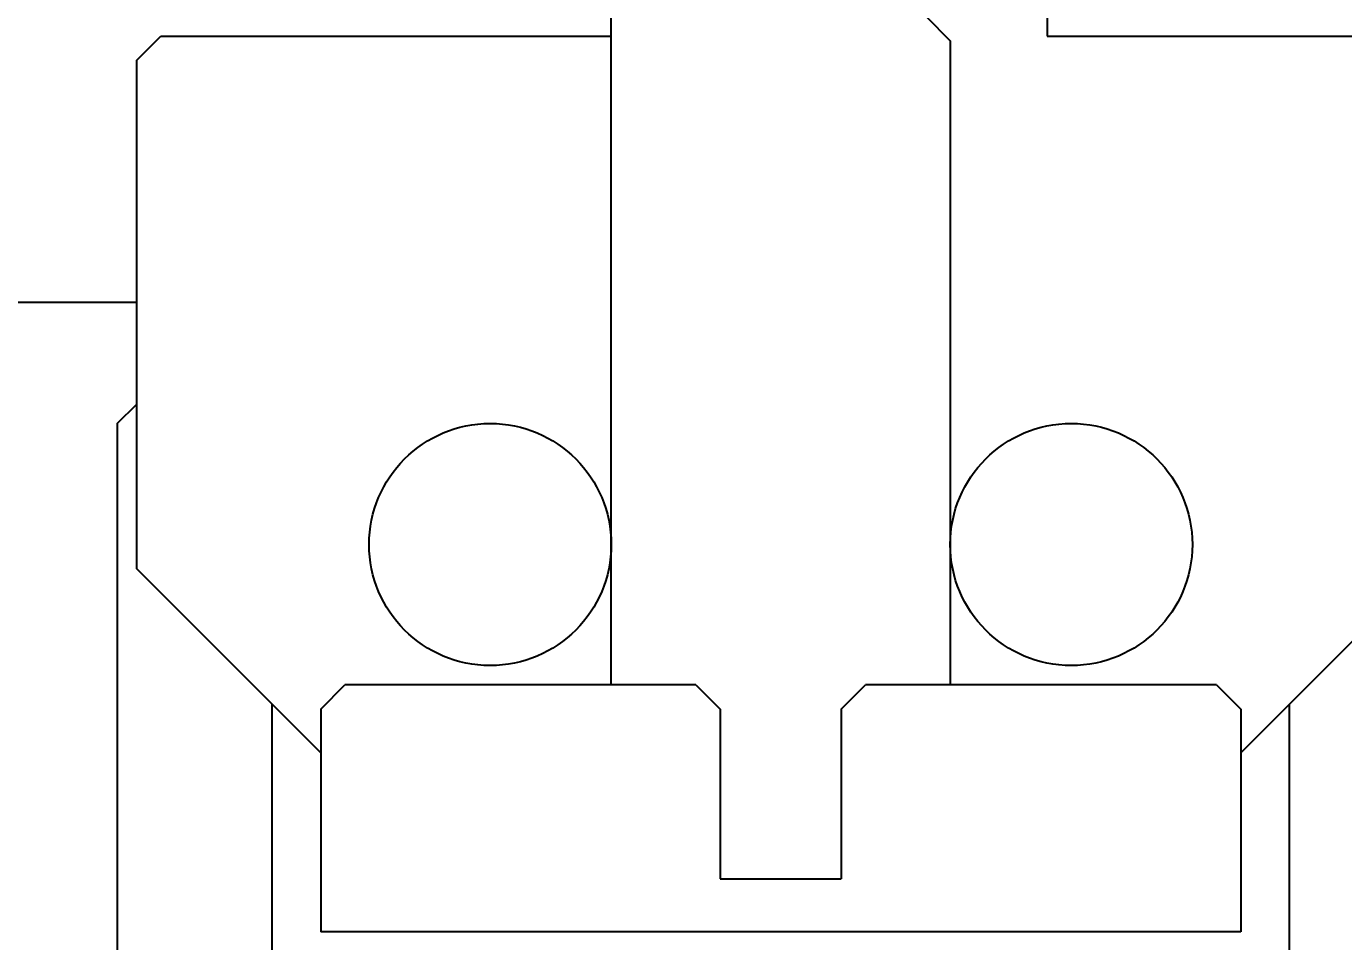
# Model space of a CAD drawing. Header units: millimetres. Extents: x 3615 to 23385, y 1892 to 17185.
# Drawn here: x 15049.2 to 15321.2, y 14927.3 to 15116.3 of the extents above; entities that cross this region are included whole.
import ezdxf

# ---------------------------------------------------------------- set-up
doc = ezdxf.new("R2010")
doc.units = ezdxf.units.MM
doc.header["$MEASUREMENT"] = 0
doc.layers.add('CONT_35', color=2, linetype='Continuous')
doc.layers.add('DIM_35', color=7, linetype='Continuous')
doc.styles.add('ARIAL-N', font='ARIALN.TTF')
doc.dimstyles.new('KONE_30', dxfattribs={"dimscale": 30, "dimtxt": 3.5, "dimasz": 2.5, "dimexe": 1, "dimexo": 1, "dimgap": 1.5, "dimtad": 1, "dimdec": 0, "dimzin": 0, "dimdsep": 46, "dimtxsty": 'ARIAL-N', "dimcen": 0, "dimclrd": 256, "dimclre": 256, "dimclrt": 256, "dimadec": 1, "dimazin": 3, "dimtfac": 1, "dimtdec": 0, "dimtmove": 0, "dimatfit": 0, "dimfxl": 1, "dimtfill": 1, "dimtolj": 1, "dimtzin": 0, "dimarcsym": 0})

# ---------------------------------------------------------------- blocks, each defined once
blk = doc.blocks.new('M004650412_PL1_Shaft_OSGPositionSectionView')
at = {"layer": 'CONT_35'}
for p, q in [((311, 5790), (311, 5740)), ((221, 5606), (221, 5769)), ((286, 5744), (291, 5739)), ((123, 5735), (128, 5740)), ((128, 5740), (221, 5740)), ((311, 5740), (384, 5740)), ((291, 5739), (291, 5606)), ((123, 5630), (123, 5735)), ((123, 5685), (-35.5, 5685)), ((119, 5660), (123, 5664)), ((119, 5660), (119, 5355)), ((161, 5592), (123, 5630)), ((389, 5630), (351, 5592)), ((161, 5601), (166, 5606)), ((238.5, 5606), (166, 5606)), ((238.5, 5606), (243.5, 5601)), ((268.5, 5601), (273.5, 5606)), ((346, 5606), (273.5, 5606)), ((346, 5606), (351, 5601)), ((151, 5409), (151, 5602)), ((361, 5602), (361, 5409)), ((161, 5601), (161, 5555)), ((243.5, 5601), (243.5, 5566)), ((268.5, 5601), (268.5, 5566)), ((351, 5601), (351, 5555)), ((243.5, 5566), (268.5, 5566)), ((351, 5555), (161, 5555))]:
    blk.add_line(p, q, dxfattribs=at)
for centre in [(196, 5635), (316, 5635)]:
    blk.add_circle(centre, 25, dxfattribs=at)
blk = doc.blocks.new('*D100')
at = {"layer": 'Defpoints', "color": 0, "transparency": 16777216}
for p in [(14948.99, 15569.28), (16188.99, 11249.28), (16588.99, 11249.28)]:
    blk.add_point(p, dxfattribs=at)
at = {"layer": 'DIM_35', "lineweight": -2, "transparency": 16777216}
for p, q in [((14978.99, 15569.28), (16618.99, 15569.28)), ((16588.99, 15494.28), (16588.99, 11324.28)), ((16218.99, 11249.28), (16618.99, 11249.28))]:
    blk.add_line(p, q, dxfattribs=at)
at = {"layer": 'DIM_35', "transparency": 16777216}
for points in [[(16576.49, 15494.28), (16601.49, 15494.28), (16588.99, 15569.28)], [(16576.49, 11324.28), (16601.49, 11324.28), (16588.99, 11249.28)]]:
    blk.add_solid(points, dxfattribs=at)
at = {"layer": 'DIM_35', "transparency": 16777216, "insert": (16490.38, 13409.28), "char_height": 105, "attachment_point": 5, "rotation": 90, "style": 'ARIAL-N', "bg_fill": 3, "box_fill_scale": 1.25, "bg_fill_color": 256, "bg_fill_true_color": 13158600, "bg_fill_transparency": 0}
blk.add_mtext('\\A1;4320', dxfattribs=at)

msp = doc.modelspace()

# ---------------------------------------------------------------- block references
msp.add_blockref('M004650412_PL1_Shaft_OSGPositionSectionView', (14948.99, 9374.28))

# ---------------------------------------------------------------- next in the draw order: dimensions: what is measured, and where the dimension line sits
at = {"layer": 'DIM_35'}
dim = msp.add_linear_dim(base=(16588.99, 11249.28), p1=(14948.99, 15569.28), p2=(16188.99, 11249.28), angle=90, dimstyle='KONE_30', dxfattribs=at)
dim.commit()
dim.dimension.update_dxf_attribs({"geometry": '*D100', "text_midpoint": (16490.38, 13409.28)})

doc.saveas('drawing.dxf')
